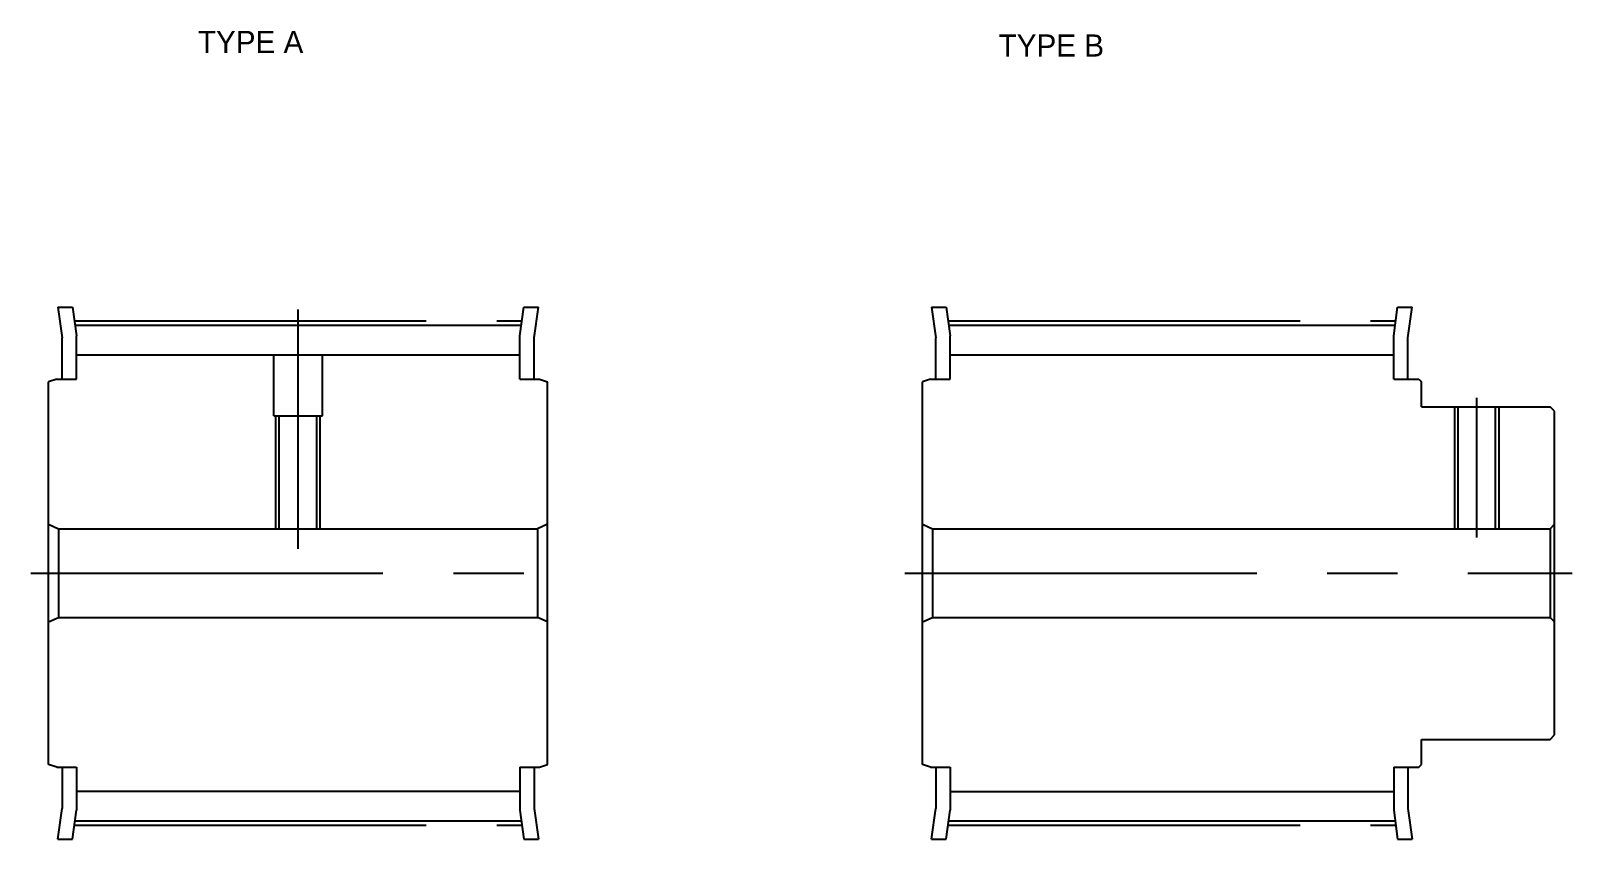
# Model space of a CAD drawing. Extents: x -286 to -112, y -61 to 157.
# Drawn here: x -250.5 to -111.5, y 84 to 156.9 of the extents above; entities outside this region: 3.
import ezdxf

# ---------------------------------------------------------------- set-up
doc = ezdxf.new("R2010")
doc.units = 0
doc.linetypes.add('CENTER', pattern=[50.8, 31.75, -6.35, 6.35, -6.35])
doc.linetypes.add('DASHED', pattern=[19.05, 12.7, -6.35])
doc.layers.get('0').update_dxf_attribs({"linetype": 'CONTINUOUS'})
doc.layers.add('CENTER', color=1, linetype='CENTER')

msp = doc.modelspace()

# ---------------------------------------------------------------- linework, layer by layer
for p, q in [((-248.08, 131.96), (-247.68, 129.18)), ((-248.08, 131.96), (-246.76, 131.96)), ((-246.76, 131.96), (-246.4, 129.35)), ((-206.4, 129.35), (-206.05, 131.96)), ((-206.05, 131.96), (-204.73, 131.96)), ((-205.12, 129.18), (-204.73, 131.96)), ((-169.28, 131.96), (-168.88, 129.18)), ((-169.28, 131.96), (-167.96, 131.96)), ((-167.96, 131.96), (-167.6, 129.35)), ((-127.6, 129.35), (-127.25, 131.96)), ((-127.25, 131.96), (-125.93, 131.96)), ((-126.32, 129.18), (-125.93, 131.96)), ((-246.53, 130.31), (-206.27, 130.31)), ((-246.4, 125.46), (-246.4, 129.35)), ((-206.4, 125.46), (-206.4, 129.35)), ((-167.73, 130.32), (-127.47, 130.32)), ((-167.6, 125.46), (-167.6, 129.35)), ((-127.6, 125.46), (-127.6, 129.35)), ((-247.68, 125.46), (-247.68, 129.18)), ((-205.12, 125.46), (-205.12, 129.18)), ((-168.88, 125.46), (-168.88, 129.18)), ((-126.32, 125.46), (-126.32, 129.18)), ((-246.4, 127.64), (-206.4, 127.64)), ((-167.6, 127.64), (-127.6, 127.64)), ((-248.16, 125.46), (-248.9, 125.22)), ((-248.9, 90.7), (-248.9, 125.22)), ((-248.16, 125.46), (-246.4, 125.46)), ((-206.4, 125.46), (-204.64, 125.46)), ((-204.64, 125.46), (-203.9, 125.22)), ((-203.9, 90.7), (-203.9, 125.22)), ((-169.36, 125.46), (-170.1, 125.22)), ((-170.1, 90.7), (-170.1, 125.22)), ((-169.36, 125.46), (-167.6, 125.46)), ((-127.6, 125.46), (-125.34, 125.46)), ((-125.34, 125.46), (-125.1, 125.22)), ((-125.1, 122.96), (-125.1, 125.22)), ((-125.1, 122.96), (-113.5, 122.96)), ((-113.1, 122.56), (-113.5, 122.96)), ((-113.1, 93.36), (-113.1, 122.56)), ((-248.9, 112.36), (-248, 111.96)), ((-248, 111.96), (-204.8, 111.96)), ((-248, 111.96), (-248, 103.96)), ((-203.9, 112.36), (-204.8, 111.96)), ((-204.8, 111.96), (-204.8, 103.96)), ((-170.1, 112.36), (-169.2, 111.96)), ((-169.2, 111.96), (-113.5, 111.96)), ((-169.2, 111.96), (-169.2, 103.96)), ((-113.5, 111.96), (-113.1, 112.36)), ((-113.5, 111.96), (-113.5, 103.96)), ((-248.9, 103.56), (-248, 103.96)), ((-248, 103.96), (-204.8, 103.96)), ((-203.9, 103.56), (-204.8, 103.96)), ((-170.1, 103.56), (-169.2, 103.96)), ((-169.2, 103.96), (-113.5, 103.96)), ((-113.5, 103.96), (-113.1, 103.56)), ((-113.5, 92.96), (-113.1, 93.36)), ((-125.1, 92.96), (-113.5, 92.96)), ((-125.1, 90.7), (-125.1, 92.96)), ((-248.16, 90.46), (-248.9, 90.7)), ((-248.16, 90.46), (-246.4, 90.46)), ((-247.68, 90.46), (-247.68, 86.74)), ((-246.4, 90.46), (-246.4, 86.57)), ((-206.4, 90.46), (-204.64, 90.46)), ((-206.4, 90.46), (-206.4, 86.57)), ((-205.12, 90.46), (-205.12, 86.74)), ((-204.64, 90.46), (-203.9, 90.7)), ((-169.36, 90.46), (-170.1, 90.7)), ((-169.36, 90.46), (-167.6, 90.46)), ((-168.88, 90.46), (-168.88, 86.74)), ((-167.6, 90.46), (-167.6, 86.57)), ((-127.6, 90.46), (-127.6, 86.57)), ((-127.6, 90.46), (-125.34, 90.46)), ((-126.32, 90.46), (-126.32, 86.74)), ((-125.34, 90.46), (-125.1, 90.7)), ((-246.4, 88.28), (-206.4, 88.28)), ((-167.6, 88.27), (-127.6, 88.27)), ((-248.08, 83.96), (-247.68, 86.74)), ((-246.76, 83.96), (-246.4, 86.57)), ((-206.4, 86.57), (-206.05, 83.96)), ((-205.12, 86.74), (-204.73, 83.96)), ((-169.28, 83.96), (-168.88, 86.74)), ((-167.96, 83.96), (-167.6, 86.57)), ((-127.6, 86.57), (-127.25, 83.96)), ((-126.32, 86.74), (-125.93, 83.96)), ((-246.53, 85.6), (-206.27, 85.6)), ((-167.73, 85.6), (-127.47, 85.6)), ((-248.08, 83.96), (-246.76, 83.96)), ((-206.05, 83.96), (-204.73, 83.96)), ((-169.28, 83.96), (-167.96, 83.96)), ((-127.25, 83.96), (-125.93, 83.96))]:
    msp.add_line(p, q)
at = {"color": 3, "linetype": 'DASHED'}
for p, q in [((-228.6, 122.16), (-228.6, 127.64)), ((-224.2, 122.16), (-224.2, 127.64)), ((-122.1, 111.96), (-122.1, 122.96)), ((-121.8, 111.96), (-121.8, 122.96)), ((-118.41, 111.96), (-118.41, 122.96)), ((-118.1, 111.96), (-118.1, 122.96)), ((-228.6, 122.16), (-224.2, 122.16)), ((-228.4, 111.96), (-228.4, 122.16)), ((-228.1, 111.96), (-228.1, 122.16)), ((-224.71, 111.96), (-224.71, 122.16)), ((-224.4, 111.96), (-224.4, 122.16))]:
    msp.add_line(p, q, dxfattribs=at)
at = {"layer": 'CENTER', "color": 1, "linetype": 'CENTER'}
for p, q in [((-246.59, 130.7), (-206.22, 130.7)), ((-226.4, 110.16), (-226.4, 131.75)), ((-167.79, 130.7), (-127.42, 130.7)), ((-120.1, 111.16), (-120.1, 123.76)), ((-250.5, 107.96), (-202.8, 107.96)), ((-171.7, 107.96), (-111.5, 107.96)), ((-246.59, 85.22), (-206.22, 85.22)), ((-167.79, 85.22), (-127.42, 85.22))]:
    msp.add_line(p, q, dxfattribs=at)

# ---------------------------------------------------------------- texts
for s, p in [('TYPE A', (-235.44, 154.87)), ('TYPE B', (-163.23, 154.55))]:
    msp.add_text(s, height=2).set_placement(p)
at = {"color": 7, "linetype": 'CONTINUOUS'}
for s, p in [('ATP15L150-A-P8', (-285.99, -40.85)), ('ATP15L150-B-P8', (-285.99, -50.63)), ('L15150', (-285.99, -60.81))]:
    msp.add_text(s, height=6, dxfattribs=at).set_placement(p)

doc.saveas('drawing.dxf')
